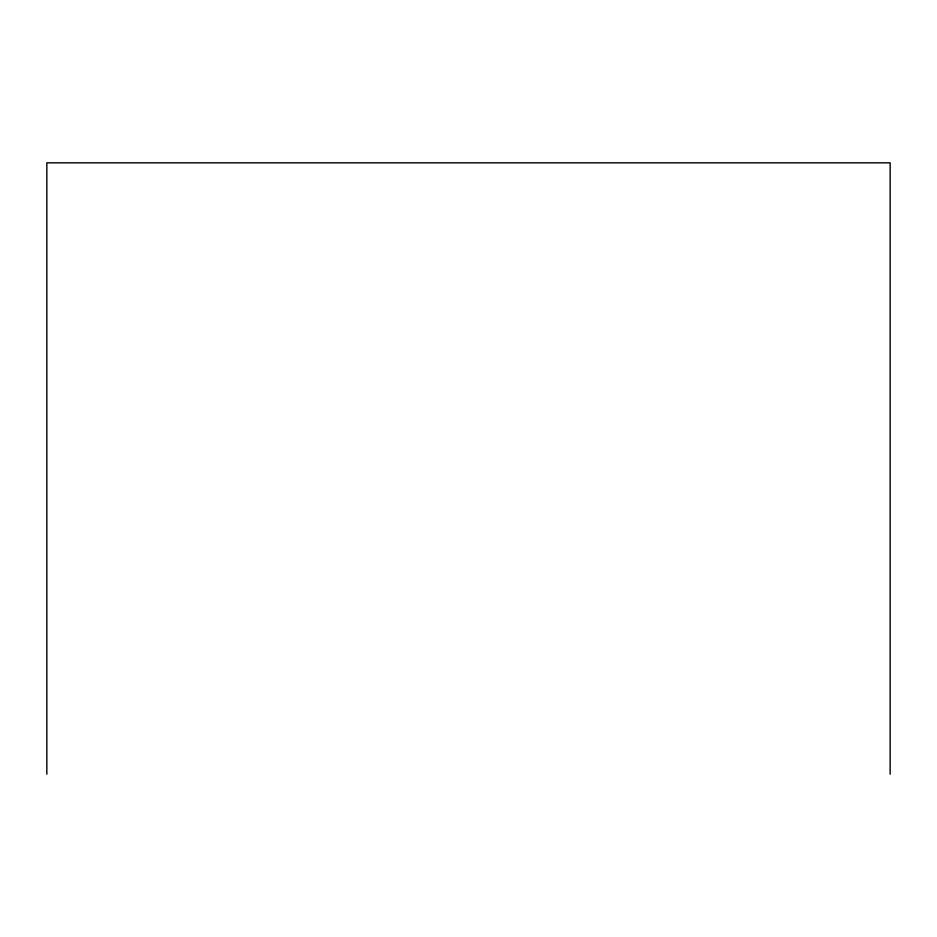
<?xml version="1.0" encoding="UTF-8"?>
<svg xmlns="http://www.w3.org/2000/svg" width="937" height="937" viewBox="0 0 937 937"><rect width="100%" height="100%" fill="white"/><g stroke="black" fill="none" stroke-linecap="round" stroke-linejoin="round"><path stroke-width="1.41" d="M890.15 774.173L890.15 162.827L46.85 162.827L46.85 774.173"/></g></svg>
